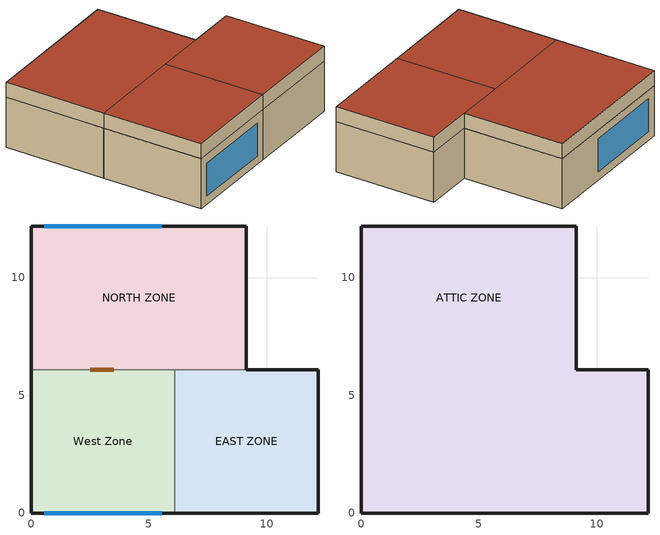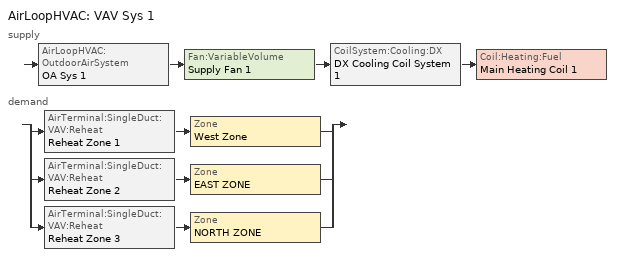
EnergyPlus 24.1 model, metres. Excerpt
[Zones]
West Zone
 floor adiabatic (FLOOR SLAB 8 IN): 0,0 0,6.1 6.1,6.1 6.1,0 z0
 wall outside (EXTWALL80): 0,6.1 0,0 6.1,0 z0:3.05
 wall to NORTH ZONE (PARTITION06): 6.1,6.1 0,6.1 z0:3.05
 wall to EAST ZONE (PARTITION06): 6.1,0 6.1,6.1 z0:3.05
 window (ELECTRO-CON-LIGHT): 0.55,0 5.55,0 z0.5:2.5
 door inside (DOOR-CON): 3.5,6.1 2.5,6.1 z0:2
EAST ZONE
 floor adiabatic (FLOOR SLAB 8 IN): 6.1,0 6.1,6.1 12.19,6.1 12.19,0 z0
 wall outside (EXTWALL80): 6.1,0 12.19,0 12.19,6.1 9.14,6.1 z0:3.05
 wall to NORTH ZONE (PARTITION06): 9.14,6.1 6.1,6.1 z0:3.05
NORTH ZONE
 floor adiabatic (FLOOR SLAB 8 IN): 0,6.1 0,12.19 9.14,12.19 9.14,6.1 z0
 wall outside (EXTWALL80): 9.14,6.1 9.14,12.19 0,12.19 0,6.1 z0:3.05
 window (ELECTRO-CON-LIGHT): 5.55,12.19 0.55,12.19 z0.5:2.5
ATTIC ZONE
 floor to West Zone (CEILING:ATTIC): 0,0 0,6.1 6.1,6.1 6.1,0 z3.05
 floor to EAST ZONE (CEILING:ATTIC): 6.1,0 6.1,6.1 12.19,6.1 12.19,0 z3.05
 floor to NORTH ZONE (CEILING:ATTIC): 0,6.1 0,12.19 9.14,12.19 9.14,6.1 z3.05
 wall outside (EXTWALL80): 0,0 6.1,0 12.19,0 12.19,6.1 9.14,6.1 9.14,12.19 0,12.19 0,6.1 0,0 z3.05:3.96
 roof outside (ROOF34): 0,6.1 0,0 6.1,0 6.1,6.1 z3.96; 6.1,6.1 6.1,0 12.19,0 12.19,6.1 z3.96; 0,12.19 0,6.1 9.14,6.1 9.14,12.19 z3.96
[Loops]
AirLoopHVAC 'VAV Sys 1'
 supply: AirLoopHVAC:OutdoorAirSystem 'OA Sys 1' > Fan:VariableVolume 'Supply Fan 1' > CoilSystem:Cooling:DX 'DX Cooling Coil System 1' > Coil:Heating:Fuel 'Main Heating Coil 1'
 demand: split
  | AirTerminal:SingleDuct:VAV:Reheat 'Reheat Zone 1' > Zone 'West Zone'
  | AirTerminal:SingleDuct:VAV:Reheat 'Reheat Zone 2' > Zone 'EAST ZONE'
  | AirTerminal:SingleDuct:VAV:Reheat 'Reheat Zone 3' > Zone 'NORTH ZONE'
[Building]
Small Office with AirflowNetwork model: Loads convergence tolerance value=0.001; Maximum number of warmup days=25; Minimum number of warmup days=6; North axis=0; Solar distribution=FullInteriorAndExterior; Temperature convergence tolerance value=0.005; Terrain=Suburbs
[Site:GroundTemperature:BuildingSurface]
20.03, 20.03, 20.13, 20.3, 20.43, 20.52, 20.62, 20.77, 20.78, 20.55, 20.44, 20.2
[Site:Location]
CHICAGO_IL_USA TMY2-94846: Elevation=190; Latitude=41.78; Longitude=-87.75; Time zone=-6
[SizingPeriod:DesignDay] Barometric pressure=99063; Day of month=21; Daylight saving time indicator=No; Humidity condition type=WetBulb; Rain indicator=No; Snow indicator=No; Solar model indicator=ASHRAEClearSky
Name | Daily dry bulb temperature range | Day type | Maximum dry bulb temperature | Month | Sky clearness | Wetbulb or dewpoint at maximum dry bulb | Wind direction | Wind speed
CHICAGO_IL_USA Annual Cooling 1% Design Conditions DB/MCWB | 10.7 | SummerDesignDay | 31.5 | 7 | 1 | 23 | 230 | 5.3
CHICAGO_IL_USA Annual Heating 99% Design Conditions DB | 0 | WinterDesignDay | -17.3 | 1 | 0 | -17.3 | 270 | 4.9
[Construction]
CEILING:ATTIC: E1 - 3 / 4 IN PLASTER OR GYP BOARD, B5 - 1 IN DENSE INSULATION
DOOR-CON: 1.375in-Solid-Core
ELECTRO-CON-DARK: ELECTRO GLASS DARK STATE, WinAirGap, SPECTRAL GLASS INNER PANE
ELECTRO-CON-LIGHT: ELECTRO GLASS LIGHT STATE, WinAirGap, SPECTRAL GLASS INNER PANE
EXTWALL80: A1 - 1 IN STUCCO, C4 - 4 IN COMMON BRICK, E1 - 3 / 4 IN PLASTER OR GYP BOARD
FLOOR SLAB 8 IN: C10 - 8 IN HW CONCRETE
PARTITION06: E1 - 3 / 4 IN PLASTER OR GYP BOARD, C6 - 8 IN CLAY TILE, E1 - 3 / 4 IN PLASTER OR GYP BOARD
ROOF34: E2 - 1 / 2 IN SLAG OR STONE, E3 - 3 / 8 IN FELT AND MEMBRANE, C12 - 2 IN HW CONCRETE
[Material] Thermal absorptance=0.9
Name | Conductivity | Density | Roughness | Solar absorptance | Specific heat | Thickness | Visible absorptance
1.375in-Solid-Core | 0.1525 | 614.5 | Smooth | 0.92 | 1630 | 0.034925 | 0.92
A1 - 1 IN STUCCO | 0.691831 | 1858.142 | Smooth | 0.92 | 836.8 | 0.0253898 | 0.92
B5 - 1 IN DENSE INSULATION | 0.0432394 | 91.30524 | VeryRough | 0.5 | 836.8 | 0.0253898 | 0.5
C4 - 4 IN COMMON BRICK | 0.726422 | 1922.216 | Rough | 0.76 | 836.8 | 0.101498 | 0.76
C6 - 8 IN CLAY TILE | 0.570761 | 1121.292 | Smooth | 0.82 | 836.8 | 0.203302 | 0.82
C10 - 8 IN HW CONCRETE | 1.729577 | 2242.585 | MediumRough | 0.65 | 836.8 | 0.203302 | 0.65
C12 - 2 IN HW CONCRETE | 1.729577 | 2242.585 | MediumRough | 0.65 | 836.8 | 0.0509016 | 0.65
E1 - 3 / 4 IN PLASTER OR GYP BOARD | 0.726422 | 1601.846 | Smooth | 0.92 | 836.8 | 0.01905 | 0.92
E2 - 1 / 2 IN SLAG OR STONE | 1.435549 | 881.0155 | Rough | 0.55 | 1673.6 | 0.0127102 | 0.55
E3 - 3 / 8 IN FELT AND MEMBRANE | 0.190253 | 1121.292 | Rough | 0.75 | 1673.6 | 0.00954024 | 0.75
[MaterialProperty:GlazingSpectralData]
TestSpectralDataSet: 0.045, 0.044, 0.044, 0.042, 0.041, 0.041, 0, 0.34, 0.04, 0.04, 0, 0.35, 0.04, 0.04, 0.009, 0.36, 0.04, 0.04, 0.12, 0.37, 0.051, 0.051, 0.492, 0.38, 0.07, 0.07, 0.782, 0.39, 0.075, 0.075, 0.856, 0.4, 0.075, 0.075, 0.858, 0.41, 0.075, 0.075, 0.858, 0.42, 0.075, 0.075, 0.86, 0.43, 0.075, 0.075, 0.861, 0.44, 0.075, 0.075, 0.871, 0.45, 0.076, 0.076, 0.88, 0.46, 0.075, 0.075, 0.883, 0.47, 0.076, 0.076, 0.887, 0.48, 0.075, 0.075, 0.89, 0.49, 0.075, 0.075, 0.89, 0.5, 0.075, 0.075, 0.891, 0.51, 0.075, 0.075, 0.887, 0.52, 0.075, 0.075, 0.89, 0.53, 0.074, 0.074, 0.883, 0.54, 0.074, 0.074, 0.888, 0.55, 0.074, 0.074, 0.882, 0.56, 0.074, 0.074, 0.881, 0.57, 0.071, 0.071, 0.865, 0.58, 0.07, 0.07, 0.858, 0.59, 0.07, 0.07, 0.865, 0.6, 0.07, 0.07, 0.856, 0.61, 0.07, 0.07, 0.845, 0.62, 0.07, 0.07, 0.837, 0.63, 0.069, 0.069, 0.827, 0.64, 0.067, 0.067, 0.82, 0.65, 0.067, 0.067, 0.807, 0.66, 0.065, 0.065, 0.798, 0.67, 0.065, 0.065, 0.791, 0.68, 0.065, 0.065, 0.781, 0.69, 0.064, 0.064, 0.768, 0.7, 0.064, 0.064, 0.761, 0.71, 0.062, 0.062, 0.744, 0.72, 0.064, 0.064, 0.713, 0.73, 0.062, 0.062, 0.703, 0.74, 0.061, 0.061, 0.694, 0.75, 0.061, 0.061, 0.685, 0.76, 0.06, 0.06, 0.675, 0.77, 0.06, 0.06, 0.667, 0.78, 0.06, 0.06, 0.655, 0.79, 0.059, 0.059, 0.646, 0.8, 0.059, 0.059, 0.638, 0.81, 0.057, 0.057, 0.629, 0.82, 0.057, 0.057, 0.623, 0.83, 0.056, 0.056, 0.614, 0.84, 0.056, 0.056, 0.608, 0.85, 0.055, 0.055, 0.601, 0.86, 0.054, 0.054, 0.597, 0.87, 0.054, 0.054, 0.592, 0.88, 0.054, 0.054, 0.587, 0.89, 0.055, 0.055, 0.582, 0.9, 0.051, 0.051, 0.568, 0.95, 0.051, 0.051, 0.562, 1, 0.05, 0.05, 0.556, 1.05, 0.051, 0.051, 0.563, 1.1, 0.05, 0.05, 0.556, 1.15, 0.05, 0.05, 0.547, 1.2, 0.051, 0.051, 0.577, 1.25, 0.054, 0.054, 0.598, 1.3, 0.055, 0.055, 0.608, 1.35, 0.052, 0.052, 0.603, 1.4, 0.055, 0.055, 0.614, 1.45, 0.057, 0.057, 0.648, 1.5, 0.059, 0.059, 0.68, 1.55, 0.06, 0.06, 0.699, 1.6, 0.06, 0.06, 0.706, 1.65, 0.051, 0.051, 0.57, 1.7, 0.051, 0.051, 0.585, 1.75, 0.055, 0.055, 0.637, 1.8, 0.057, 0.057, 0.655, 1.85, 0.057, 0.057, 0.637, 1.9, 0.057, 0.057, 0.634, 1.95, 0.057, 0.057, 0.634, 2, 0.052, 0.052, 0.586, 2.05, 0.054, 0.054, 0.588, 2.1, 0.054, 0.054, 0.597, 2.15, 0.051, 0.051, 0.576, 2.2, 0.045, 0.045, 0.404, 2.25, 0.037, 0.037, 0.179, 2.3, 0.037, 0.037, 0.219, 2.35, 0.039, 0.039, 0.24, 2.4, 0.04, 0.04, 0.2, 2.45, 0.039, 0.039, 0.214, 2.5, 0.045, 0.044, 0.044, 0.042, 0, 0, 0, 0, 0.3, 0.31, 0.32, 0.33
[WindowMaterial:Gas]
WinAirGap: Gas type=Air; Thickness=0.013
[WindowMaterial:Glazing] Back side infrared hemispherical emissivity=0.84; Front side infrared hemispherical emissivity=0.84; Infrared transmittance at normal incidence=0
Name | Back side solar reflectance at normal incidence | Back side visible reflectance at normal incidence | Conductivity | Front side solar reflectance at normal incidence | Front side visible reflectance at normal incidence | Optical data type | Solar transmittance at normal incidence | Thickness | Visible transmittance at normal incidence | Window glass spectral data set
ELECTRO GLASS DARK STATE | 0.179 | 0.081 | 0.9 | 0.179 | 0.081 | SpectralAverage | 0.111 | 0.006 | 0.128
ELECTRO GLASS LIGHT STATE | 0.086 | 0.099 | 0.9 | 0.086 | 0.099 | SpectralAverage | 0.814 | 0.006 | 0.847
SPECTRAL GLASS INNER PANE | 0 | 0 | 0.798 | 0 | 0 | Spectral | 0 | 0.0099 | 0 | TestSpectralDataSet
[AirLoopHVAC]
VAV Sys 1: Design supply air flow rate=1.9
[AirTerminal:SingleDuct:VAV:Reheat] Availability schedule=FanAndCoilAvailSched; Constant minimum air flow fraction=0.1; Convergence tolerance=0.001; Damper heating action=ReverseWithLimits; Maximum flow fraction during reheat=Autosize; Maximum flow per zone floor area during reheat=0.002032; Maximum hot water or steam flow rate=0; Minimum air flow fraction schedule=Minimum OA Sch; Minimum hot water or steam flow rate=0; Zone minimum air flow input method=Scheduled
Name | Maximum air flow rate | Reheat coil
Reheat Zone 1 | 0.29 | Reheat Coil Zone 1
Reheat Zone 2 | 0.32 | Reheat Coil Zone 2
Reheat Zone 3 | 0.45 | Reheat Coil Zone 3
[AvailabilityManager:HybridVentilation]
Hybrid ventilation controller 1: Control zone=NORTH ZONE; Hvac air loop=VAV Sys 1; Maximum outdoor dewpoint=30; Maximum outdoor enthalpy=30000; Maximum outdoor temperature=30; Maximum wind speed=40; Minimum outdoor dewpoint=15; Minimum outdoor enthalpy=20000; Minimum outdoor temperature=20; Minimum outdoor ventilation air schedule=Outdoor air Schedule; Use weather file rain indicators=Yes; Ventilation control mode schedule=Hybrid Control Mode Schedule
[AvailabilityManager:Scheduled]
VAV Sys 1 Avail: Schedule=FanAndCoilAvailSched
[Coil:Cooling:DX:TwoSpeed]
ACDXCoil 1: Availability schedule=CoolingCoilAvailSched; Energy input ratio function of flow fraction curve=PackagedRatedCoolEIRFFlow; Energy input ratio function of temperature curve=VarSpeedCoolEIRFT; High speed gross rated cooling cop=3; High speed gross rated total cooling capacity=Autosize; High speed rated air flow rate=Autosize; High speed rated sensible heat ratio=0.8; Low speed energy input ratio function of temperature curve=VarSpeedCoolEIRLSFT; Low speed gross rated cooling cop=4.2; Low speed gross rated sensible heat ratio=0.8; Low speed gross rated total cooling capacity=Autosize; Low speed rated air flow rate=Autosize; Low speed total cooling capacity function of temperature curve=VarSpeedCoolCapLSFT; Part load fraction correlation curve=VarSpeedCyclingPLFFPLR; Total cooling capacity function of flow fraction curve=PackagedRatedCoolCapFFlow; Total cooling capacity function of temperature curve=VarSpeedCoolCapFT
[Coil:Heating:Fuel] Availability schedule=FanAndCoilAvailSched; Fuel type=NaturalGas; Nominal capacity=Autosize
Name | Burner efficiency
Main Heating Coil 1; Reheat Coil Zone 1 | 0.8
Reheat Coil Zone 2; Reheat Coil Zone 3 | 1
[CoilSystem:Cooling:DX]
DX Cooling Coil System 1: Availability schedule=CoolingCoilAvailSched; Cooling coil=ACDXCoil 1
[Controller:OutdoorAir]
OA Controller 1: Economizer control action type=ModulateFlow; Economizer control type=NoEconomizer; Economizer maximum limit dry bulb temperature=19; Economizer minimum limit dry bulb temperature=4; Lockout type=NoLockout; Maximum outdoor air flow rate=1.9; Minimum limit type=FixedMinimum; Minimum outdoor air flow rate=0.4333
[Daylighting:Controls]
West Zone_DaylCtrl: Daylighting reference point name 1=West Zone_DaylRefPt1; Fraction of lights controlled by reference point 1=1; Illuminance setpoint at reference point 1=500; Daylighting method=SplitFlux; Glare calculation azimuth angle of view direction clockwise from zone y axis=180; Glare calculation daylighting reference point=West Zone_DaylRefPt1; Lighting control type=Continuous; Maximum allowable discomfort glare index=20; Minimum input power fraction for continuous or continuousoff dimming control=0.3; Minimum light output fraction for continuous or continuousoff dimming control=0.2; Probability lighting will be reset when needed in manual stepped control=1; Zone or space=West Zone
[DesignSpecification:OutdoorAir]
ZoneMinOARequirements: Outdoor air flow per person=0.00472; Outdoor air flow per zone floor area=0.000508; Outdoor air method=Sum; Outdoor air schedule=Min OARequirements Sched
[ElectricEquipment] Design level calculation method=EquipmentLevel; Fraction latent=0; Fraction lost=0; Fraction radiant=0.3; Schedule=INTERMITTENT
Name | Design level | Zone or zonelist or space or spacelist
EAST ZONE ElecEq 1 | 1464.375 | EAST ZONE
NORTH ZONE ElecEq 1 | 2928.751 | NORTH ZONE
West Zone ElecEq 1 | 2928.751 | West Zone
[Fan:VariableVolume]
Supply Fan 1: Availability schedule=FanAndCoilAvailSched; Fan power coefficient 1=0.00153024; Fan power coefficient 2=0.00520806; Fan power coefficient 3=1.10862; Fan power coefficient 4=-0.116356; Fan power coefficient 5=0; Fan power minimum flow fraction=0.25; Fan power minimum flow rate input method=Fraction; Fan total efficiency=0.7; Maximum flow rate=Autosize; Motor efficiency=0.9; Motor in airstream fraction=1; Pressure rise=600
[Fan:ZoneExhaust]
Zone3 Exhaust Fan: Availability schedule=FanAndCoilAvailSched; End use subcategory=Zone Exhaust; Fan total efficiency=0.7; Maximum flow rate=0.001; Pressure rise=500
[Lights] Design level calculation method=LightingLevel; End use subcategory=GeneralLights; Fraction radiant=0.2; Fraction replaceable=1; Fraction visible=0.2; Lighting level=1464.375; Return air fraction=0; Schedule=OFFICE LIGHTING
Name | Zone or zonelist or space or spacelist
EAST ZONE Lights 1 | EAST ZONE
NORTH ZONE Lights 1 | NORTH ZONE
West Zone Lights 1 | West Zone
[People] Activity level schedule=Activity Sch; Air velocity schedule=Air Velo Sch; Carbon dioxide generation rate=3.82e-08; Clothing insulation calculation method=ClothingInsulationSchedule; Clothing insulation schedule=Clothing Sch; Fraction radiant=0.3; Mean radiant temperature calculation type=EnclosureAveraged; Number of people calculation method=People; Number of people schedule=OFFICE OCCUPANCY; Thermal comfort model 1 type=Fanger; Work efficiency schedule=Work Eff Sch
Name | Number of people | Zone or zonelist or space or spacelist
EAST ZONE People | 3 | EAST ZONE
NORTH ZONE People | 4 | NORTH ZONE
West Zone People | 3 | West Zone
[SetpointManager:Scheduled] Control variable=Temperature
Name | Schedule | Setpoint node or nodelist
Supply Air Temp Manager 1 | Seasonal Cooling Supply Air Temp Sch | Supply Air Temp Cooling Nodes 1
Supply Air Temp Manager 2 | Seasonal Heating Supply Air Temp Sch | Supply Air Temp Heating Nodes 1
[Sizing:System]
VAV Sys 1: 100 outdoor air in cooling=No; 100 outdoor air in heating=No; Central cooling capacity control method=VAV; Central cooling design supply air humidity ratio=0.0085; Central cooling design supply air temperature=15; Central heating design supply air humidity ratio=0.008; Central heating design supply air temperature=16.7; Central heating maximum system air flow ratio=0.2; Cooling design capacity=Autosize; Cooling design capacity method=CoolingDesignCapacity; Cooling supply air flow rate method=DesignDay; Design outdoor air flow rate=Autosize; Heating design capacity=Autosize; Heating design capacity method=HeatingDesignCapacity; Heating supply air flow rate method=DesignDay; Precool design humidity ratio=0.008; Precool design temperature=15; Preheat design humidity ratio=0.008; Preheat design temperature=7; Type of load to size on=Sensible; Type of zone sum to use=NonCoincident; Zone maximum outdoor air fraction=1
[Sizing:Zone] Account for dedicated outdoor air system=No; Cooling design air flow method=DesignDay; Dedicated outdoor air high setpoint temperature for design=Autosize; Dedicated outdoor air low setpoint temperature for design=Autosize; Dedicated outdoor air system control strategy=NeutralSupplyAir; Design specification outdoor air object=ZoneMinOARequirements; Heating design air flow method=DesignDay; Zone cooling design supply air humidity ratio=0.0085; Zone cooling design supply air temperature=15; Zone cooling design supply air temperature input method=SupplyAirTemperature; Zone heating design supply air humidity ratio=0.008; Zone heating design supply air temperature=50; Zone heating design supply air temperature input method=SupplyAirTemperature
West Zone; EAST Zone; NORTH Zone
[ThermostatSetpoint:DualSetpoint]
Setpoints: Cooling setpoint temperature schedule=Dual Cooling Setpoints; Heating setpoint temperature schedule=Dual Heating Setpoints
[WindowShadingControl]
WIN-CONTROL-GLARE-West Zone: Zone=West Zone; Construction with shading=ELECTRO-CON-DARK; Daylighting control object=West Zone_DaylCtrl; Fenestration surface name 1=Zn001:Wall001:Win001; Glare control is active=Yes; Multiple surface control type=Sequential; Setpoint=0; Shading control is scheduled=No; Shading control type=OnIfHighGlare; Shading type=SwitchableGlazing; Type of slat angle control for blinds=FixedSlatAngle
[Zone] Ceiling height=Autocalculate; Multiplier=1; Type=1; Volume=Autocalculate
ATTIC ZONE; EAST ZONE; NORTH ZONE; West Zone
[ZoneControl:Thermostat] Control 1=Setpoints; Control type schedule=Dual Zone Control Type Sched
Name | Zone or zonelist
Zone 1 Thermostat | West Zone
Zone 2 Thermostat | EAST ZONE
Zone 3 Thermostat | NORTH ZONE
[Zone equipment]
West Zone: Reheat Zone 1
EAST ZONE: Reheat Zone 2
NORTH ZONE: Reheat Zone 3, Zone3 Exhaust Fan
[Curve:Biquadratic] Input unit type for x=Temperature; Input unit type for y=Temperature; Maximum value of x=23.88889; Maximum value of y=46.11111; Minimum value of x=12.77778; Minimum value of y=23.88889; Output unit type=Dimensionless
Name | Coefficient1 constant | Coefficient2 x | Coefficient3 x 2 | Coefficient4 y | Coefficient5 y 2 | Coefficient6 x y
VarSpeedCoolCapFT; VarSpeedCoolCapLSFT | 0.476428 | 0.0401147 | 0.000226411 | -0.000827136 | -7.3224e-06 | -0.000446278
VarSpeedCoolEIRFT | 0.632475 | -0.0121321 | 0.000507773 | 0.0155377 | 0.00027284 | -0.000679201
VarSpeedCoolEIRLSFT | 0.774645 | -0.0343731 | 0.000783173 | 0.0146596 | 0.000488851 | -0.000752036
[Curve:Cubic] Input unit type for x=Dimensionless; Maximum value of x=1.5; Minimum value of x=0.5; Output unit type=Dimensionless
Name | Coefficient1 constant | Coefficient2 x | Coefficient3 x 2 | Coefficient4 x 3
PackagedRatedCoolCapFFlow | 0.472786 | 1.24334 | -1.03871 | 0.322578
PackagedRatedCoolEIRFFlow | 1.00795 | 0.345441 | -0.692289 | 0.338899
[Curve:Quadratic]
VarSpeedCyclingPLFFPLR: Maximum value of x=1; Minimum value of x=0; Coefficient1 constant=0.85; Coefficient2 x=0.15; Coefficient3 x 2=0
[Schedule:Compact]
Activity Sch: Through: 12/31, For: AllDays, Until: 24:00, 131.8
Air Velo Sch: Through: 12/31, For: AllDays, Until: 24:00, 0.137
Clothing Sch; Hybrid Control Mode Schedule: Through: 12/31, For: AllDays, Until: 24:00, 1
CoolingCoilAvailSched: Through: 3/31, For: AllDays, Until: 24:00, 0, Through: 9/30, For: WeekDays SummerDesignDay, Until: 7:00, 0, Until: 17:00, 1, Until: 24:00, 0, For: WinterDesignDay, Until: 24:00, 0, For: AllOtherDays, Until: 24:00, 0, Through: 12/31, For: AllDays, Until: 24:00, 0
Dual Cooling Setpoints: Through: 12/31, For: AllDays, Until:  7:00, 30, Until: 17:00, 24, Until: 24:00, 30
Dual Heating Setpoints: Through: 12/31, For: AllDays, Until:  7:00, 15, Until: 17:00, 22, Until: 24:00, 15
Dual Zone Control Type Sched: Through: 12/31, For: AllDays, Until: 24:00, 4
FanAndCoilAvailSched: Through: 3/31, For: AllDays, Until: 24:00, 1, Through: 9/30, For: WeekDays SummerDesignDay, Until: 7:00, 0, Until: 17:00, 1, Until: 24:00, 0, For: WinterDesignDay, Until: 24:00, 0, For: AllOtherDays, Until: 24:00, 0, Through: 12/31, For: AllDays, Until: 24:00, 1
INTERMITTENT: Through: 12/31, For: WeekDays, Until: 8:00, 0, Until: 18:00, 1, Until: 24:00, 0, For: AllOtherDays, Until: 24:00, 0
Min OARequirements Sched: Through: 12/31, For: Weekdays SummerDesignDay WinterDesignDay, Until: 24:00, 1, For: AllOtherDays, Until: 24:00, 0.25
Minimum OA Sch: Through: 3/31, For: AllDays, Until:  7:00, 0.1, Until: 17:00, 0.25, Until: 24:00, 0.1, Through: 9/30, For: AllDays, Until: 24:00, 0.25, Through: 12/31, For: AllDays, Until:  7:00, 0.1, Until: 17:00, 0.25, Until: 24:00, 0.1
OFFICE LIGHTING: Through: 12/31, For: WeekDays, Until: 6:00, 0.05, Until: 7:00, 0.2, Until: 17:00, 1, Until: 18:00, 0.5, Until: 24:00, 0.05, For: AllOtherDays, Until: 24:00, 0.05
OFFICE OCCUPANCY: Through: 12/31, For: WeekDays, Until: 6:00, 0, Until: 7:00, 0.1, Until: 8:00, 0.5, Until: 12:00, 1, Until: 13:00, 0.5, Until: 16:00, 1, Until: 17:00, 0.5, Until: 18:00, 0.1, Until: 24:00, 0, For: AllOtherDays, Until: 24:00, 0
Outdoor air Schedule: Through: 12/31, For: AllDays, Until:  7:00, 2, Until: 17:00, 2, Until: 24:00, 2
Seasonal Cooling Supply Air Temp Sch: Through: 3/31, For: AllDays, Until: 24:00, 17, Through: 9/30, For: AllDays, Until: 24:00, 15, Through: 12/31, For: AllDays, Until: 24:00, 17
Seasonal Heating Supply Air Temp Sch: Through: 3/31, For: AllDays, Until: 24:00, 60, Through: 9/30, For: AllDays, Until: 24:00, 10, Through: 12/31, For: AllDays, Until: 24:00, 60
Work Eff Sch: Through: 12/31, For: AllDays, Until: 24:00, 0
[AirflowNetwork:Distribution:Component:Coil] Air path hydraulic diameter=1; Air path length=0.1
Name | Coil
AirflowNetwork:Distribution:Component:Coil 1 | ACDXCoil 1
AirflowNetwork:Distribution:Component:Coil 2 | Main Heating Coil 1
[AirflowNetwork:Distribution:Component:ConstantPressureDrop]
SupplyCPDComp: Pressure difference across the component=1
[AirflowNetwork:Distribution:Component:Duct] Overall moisture transmittance coefficient from air to air=0.0001
Name | Coefficient for local dynamic loss due to fitting | Cross section area | Duct length | Heat transmittance coefficient u factor for duct wall construction | Hydraulic diameter | Inside convection coefficient | Outside convection coefficient | Surface roughness
AirLoopReturn; AirLoopSupply; MixerConnectionDuct; OAConnectionDuct; ZoneConnectionDuct | 1 | 0.7854 | 0.1 | 0.001226 | 1 | 0.0325 | 0.0065 | 0.0001
MainTruck1 | 10.01 | 0.2827 | 3 | 0.946792 | 0.6 | 25.09 | 5.018 | 0.0009
MainTruck2 | 20.01 | 0.2827 | 4 | 0.946792 | 0.6 | 25.09 | 5.018 | 0.0009
Zone1Return | 1 | 0.1963 | 4 | 0.946792 | 0.5 | 25.09 | 5.018 | 0.0009
Zone1Supply | 2 | 0.1256 | 5 | 0.946792 | 0.4 | 25.09 | 5.018 | 0.0009
Zone2Return | 1 | 0.1809 | 4 | 0.946792 | 0.48 | 25.09 | 5.018 | 0.0009
Zone2Supply | 1.5 | 0.1195 | 4 | 0.946792 | 0.39 | 25.09 | 5.018 | 0.0009
Zone3Return | 1 | 0.2376 | 4 | 0.946792 | 0.55 | 25.09 | 5.018 | 0.0009
Zone3Supply | 1 | 0.1521 | 4 | 0.946792 | 0.44 | 25.09 | 5.018 | 0.0009
[AirflowNetwork:Distribution:Component:Fan]
AirflowNetwork:Distribution:Component:Fan 1: Fan=Supply Fan 1
[AirflowNetwork:Distribution:Component:LeakageRatio] Air mass flow exponent=0.65; Maximum flow rate=1.1
Name | Effective leakage ratio | Reference pressure difference
MainSupplyLeak | 0.02 | 59
ReturnLeakELR1 | 0.03 | 41
ReturnLeakELR2 | 0.03 | 40
ReturnLeakELR3 | 0.04 | 43
ZoneSupplyELR1; ZoneSupplyELR2; ZoneSupplyELR3 | 0.01 | 59
[AirflowNetwork:Distribution:Component:TerminalUnit] Air path hydraulic diameter=0.44; Air path length=0.1
Name | Terminal unit
AirflowNetwork:Distribution:Component:TerminalUnit 1 | Reheat Zone 1
AirflowNetwork:Distribution:Component:TerminalUnit 2 | Reheat Zone 2
AirflowNetwork:Distribution:Component:TerminalUnit 3 | Reheat Zone 3
[AirflowNetwork:Distribution:Linkage]
Name | Component | Node 1 | Node 2 | Thermal zone
AirLoopReturnLink | AirLoopReturn | MainReturnNode | MainInletNode
CoolingCoilLink | ACDXCoil 1 | FanOutletNode | HeatingInletNode
EquipmentAirLoopLink | AirLoopSupply | HeatingOutletNode | EquipmentInletNode
HeatingCoilLink | Main Heating Coil 1 | HeatingInletNode | HeatingOutletNode
Main CDP Link | SupplyCPDComp | EquipmentOutletNode | SupplyMainNode
Main Link 1 | MainTruck1 | EquipmentInletNode | EquipmentOutletNode | Attic Zone
Main Link 2 | MainTruck2 | SupplyMainNode | MainSplitterNode | Attic Zone
MainSupplyLeakLink | MainSupplyLeak | SupplyMainNode | ATTIC ZONE
OAMixerOutletLink | ZoneConnectionDuct | OA System Node | FanInletNode
OASystemInletLink | OAConnectionDuct | MainInletNode | OA System Node
ReturnMixerLink | MixerConnectionDuct | MainMixerNode | MainReturnNode | Attic Zone
SupplyFanLink | Supply Fan 1 | FanInletNode | FanOutletNode
Zone1ReheatCoilDamperLink | Reheat Zone 1 | ReheatInlet1Node | ReheatCoilInlet1Node
Zone1ReheatCoilLink | Reheat Zone 1 | ReheatCoilInlet1Node | Zone1SupplyRegisterNode
Zone1Return1Link | Zone1Return | Zone1OutletNode | Zone1ReturnNode | Attic Zone
Zone1Return2Link | Zone1Return | Zone1ReturnNode | MainMixerNode | Attic Zone
Zone1ReturnConnectionLink | ZoneConnectionDuct | West Zone | Zone1OutletNode
Zone1ReturnLeakLink | ReturnLeakELR1 | OA Inlet Node | Zone1ReturnNode
Zone1Supply1Link | Zone1Supply | MainSplitterNode | Zone1SupplyNode | Attic Zone
Zone1Supply2Link | Zone1Supply | Zone1SupplyNode | ReheatInlet1Node | Attic Zone
Zone1SupplyConnectionLink | ZoneConnectionDuct | Zone1SupplyRegisterNode | West Zone
Zone1SupplyLeakLink | ZoneSupplyELR1 | Zone1SupplyNode | ATTIC ZONE
Zone2ReheatCoilDamperLink | Reheat Zone 2 | ReheatInlet2Node | ReheatCoilInlet2Node
Zone2ReheatCoilLink | Reheat Zone 2 | ReheatCoilInlet2Node | Zone2SupplyRegisterNode
Zone2Return1Link | Zone2Return | Zone2OutletNode | Zone2ReturnNode | Attic Zone
Zone2Return2Link | Zone2Return | Zone2ReturnNode | MainMixerNode | Attic Zone
Zone2ReturnLeakLink | ReturnLeakELR2 | OA Inlet Node | Zone2ReturnNode
Zone2Supply1Link | Zone2Supply | MainSplitterNode | Zone2SupplyNode | Attic Zone
Zone2Supply2Link | Zone2Supply | Zone2SupplyNode | ReheatInlet2Node | Attic Zone
Zone2SupplyConnectionLink | ZoneConnectionDuct | Zone2SupplyRegisterNode | EAST ZONE
Zone2SupplyLeakLink | ZoneSupplyELR2 | Zone2SupplyNode | ATTIC ZONE
Zone2returnConnectionLink | ZoneConnectionDuct | EAST ZONE | Zone2OutletNode
Zone3ReheatCoilDamperLink | Reheat Zone 3 | ReheatInlet3Node | ReheatCoilInlet3Node
Zone3ReheatCoilLink | Reheat Zone 3 | ReheatCoilInlet3Node | Zone3SupplyRegisterNode
Zone3Return1Link | Zone3Return | Zone3OutletNode | Zone3ReturnNode | Attic Zone
Zone3Return2Link | Zone3Return | Zone3ReturnNode | MainMixerNode | Attic Zone
Zone3ReturnConnectionLink | ZoneConnectionDuct | NORTH ZONE | Zone3OutletNode
Zone3ReturnLeakLink | ReturnLeakELR3 | OA Inlet Node | Zone3ReturnNode
Zone3Supply1Link | Zone3Supply | MainSplitterNode | Zone3SupplyNode | Attic Zone
Zone3Supply3Link | Zone3Supply | Zone3SupplyNode | ReheatInlet3Node | Attic Zone
Zone3SupplyConnectionLink | ZoneConnectionDuct | Zone3SupplyRegisterNode | NORTH ZONE
Zone3SupplyLeakLink | ZoneSupplyELR3 | Zone3SupplyNode | ATTIC ZONE
[AirflowNetwork:Distribution:Node]
Name | Component object type or node type | Node height
EquipmentInletNode; EquipmentOutletNode; FanInletNode; FanOutletNode; HeatingInletNode; HeatingOutletNode; MainInletNode; MainReturnNode; ReheatCoilInlet1Node; ReheatCoilInlet2Node; ReheatCoilInlet3Node; ReheatInlet1Node; ReheatInlet2Node; ReheatInlet3Node; SupplyMainNode; Zone1OutletNode; Zone1ReturnNode; Zone1SupplyNode; Zone1SupplyRegisterNode; Zone2OutletNode; Zone2ReturnNode; Zone2SupplyNode; Zone2SupplyRegisterNode; Zone3OutletNode; Zone3ReturnNode; Zone3SupplyNode; Zone3SupplyRegisterNode | Other | 3
MainMixerNode | AirLoopHVAC:ZoneMixer | 3
MainSplitterNode | AirLoopHVAC:ZoneSplitter | 3
OA Inlet Node | OAMixerOutdoorAirStreamNode | 1.5
OA System Node | AirLoopHVAC:OutdoorAirSystem | 3
[AirflowNetwork:MultiZone:Component:DetailedOpening]
WiOpen1: Air mass flow coefficient when opening is closed=0.0001; Air mass flow exponent when opening is closed=0.667; Discharge coefficient for opening factor 1=0.5; Discharge coefficient for opening factor 2=0.6; Discharge coefficient for opening factor 3=0; Discharge coefficient for opening factor 4=0; Extra crack length or height of pivoting axis=0; Height factor for opening factor 1=1; Height factor for opening factor 2=1; Height factor for opening factor 3=0; Height factor for opening factor 4=0; Number of sets of opening factor data=2; Opening factor 1=0; Opening factor 2=1; Opening factor 3=0; Opening factor 4=0; Start height factor for opening factor 1=0; Start height factor for opening factor 2=0; Start height factor for opening factor 3=0; Start height factor for opening factor 4=0; Type of rectangular large vertical opening lvo=NonPivoted; Width factor for opening factor 1=0; Width factor for opening factor 2=1; Width factor for opening factor 3=0; Width factor for opening factor 4=0
[AirflowNetwork:MultiZone:Component:SimpleOpening]
DrOpen: Air mass flow coefficient when opening is closed=0.0001; Air mass flow exponent when opening is closed=0.667; Discharge coefficient=0.55; Minimum density difference for two way flow=0.0001
[AirflowNetwork:MultiZone:Component:ZoneExhaustFan]
Zone3 Exhaust Fan: Air mass flow coefficient when the zone exhaust fan is off at reference conditions=0.01; Air mass flow exponent when the zone exhaust fan is off=0.667
[AirflowNetwork:MultiZone:ExternalNode]
Name | External node height | Wind pressure coefficient curve
EFacade | 1.524 | EFacade_WPCValue
Horizontal | 3.028 | Horizontal_WPCValue
NFacade | 1.524 | NFacade_WPCValue
SFacade | 1.524 | SFacade_WPCValue
WFacade | 1.524 | WFacade_WPCValue
[AirflowNetwork:MultiZone:ReferenceCrackConditions]
ReferenceCrackConditions: Reference barometric pressure=101325; Reference humidity ratio=0; Reference temperature=20
[AirflowNetwork:MultiZone:Surface]
Name | Leakage component | Surface | Window door opening factor or crack factor
AirflowNetwork:MultiZone:Surface 1 | ELA-1 | Zn001:Wall001 | 1
AirflowNetwork:MultiZone:Surface 2 | WiOpen1 | Zn001:Wall001:Win001 | 0.5
AirflowNetwork:MultiZone:Surface 3 | CR-1 | Zn001:Wall002 | 1
AirflowNetwork:MultiZone:Surface 4 | CRcri | Zn001:Wall003 | 1
AirflowNetwork:MultiZone:Surface 5 | DrOpen | Zn001:Wall003:Door001 | 0.5
AirflowNetwork:MultiZone:Surface 6 | CRcri | Zn001:Wall004 | 1
AirflowNetwork:MultiZone:Surface 7 | CRcri | Zn001:Ceil001 | 1
AirflowNetwork:MultiZone:Surface 8 | CR-1 | Zn002:Wall002 | 1
AirflowNetwork:MultiZone:Surface 9 | CR-1 | Zn002:Wall003 | 1
AirflowNetwork:MultiZone:Surface 10 | CRcri | Zn002:Wall005 | 1
AirflowNetwork:MultiZone:Surface 11 | CRcri | Zn002:Ceil001 | 1
AirflowNetwork:MultiZone:Surface 12 | CR-1 | Zn003:Wall001 | 1
AirflowNetwork:MultiZone:Surface 13 | CR-1 | Zn003:Wall002 | 1
AirflowNetwork:MultiZone:Surface 14 | WiOpen1 | Zn003:Wall002:Win001 | 0.5
AirflowNetwork:MultiZone:Surface 15 | Zone3 Exhaust Fan | Zn003:Wall003 | 1
AirflowNetwork:MultiZone:Surface 16 | CRcri | Zn003:Ceil001 | 1
AirflowNetwork:MultiZone:Surface 17 | CR-1 | Zn004:Roof001 | 1
AirflowNetwork:MultiZone:Surface 18 | CR-1 | Zn004:Roof002 | 1
AirflowNetwork:MultiZone:Surface 19 | CR-1 | Zn004:Roof003 | 1
[AirflowNetwork:MultiZone:Surface:Crack] Air mass flow exponent=0.667
Name | Air mass flow coefficient at reference conditions
CR-1 | 0.001
CRcri | 0.05
[AirflowNetwork:MultiZone:Surface:EffectiveLeakageArea]
ELA-1: Air mass flow exponent=0.667; Discharge coefficient=1; Effective leakage area=0.007; Reference pressure difference=4
[AirflowNetwork:MultiZone:WindPressureCoefficientArray]
Every 30 Degrees: Wind direction 1=0; Wind direction 2=30; Wind direction 3=60; Wind direction 4=90; Wind direction 5=120; Wind direction 6=150; Wind direction 7=180; Wind direction 8=210; Wind direction 9=240; Wind direction 10=270; Wind direction 11=300; Wind direction 12=330
[AirflowNetwork:MultiZone:WindPressureCoefficientValues] Airflownetwork multizone windpressurecoefficientarray=Every 30 Degrees
Name | Wind pressure coefficient value 1 | Wind pressure coefficient value 2 | Wind pressure coefficient value 3 | Wind pressure coefficient value 4 | Wind pressure coefficient value 5 | Wind pressure coefficient value 6 | Wind pressure coefficient value 7 | Wind pressure coefficient value 8 | Wind pressure coefficient value 9 | Wind pressure coefficient value 10 | Wind pressure coefficient value 11 | Wind pressure coefficient value 12
EFacade_WPCValue | -0.56 | 0.04 | 0.48 | 0.6 | 0.48 | 0.04 | -0.56 | -0.56 | -0.42 | -0.37 | -0.42 | -0.56
Horizontal_WPCValue | 0 | 0 | 0 | 0 | 0 | 0 | 0 | 0 | 0 | 0 | 0 | 0
NFacade_WPCValue | 0.6 | 0.48 | 0.04 | -0.56 | -0.56 | -0.42 | -0.37 | -0.42 | -0.56 | -0.56 | 0.04 | 0.48
SFacade_WPCValue | -0.37 | -0.42 | -0.56 | -0.56 | 0.04 | 0.48 | 0.6 | 0.48 | 0.04 | -0.56 | -0.56 | -0.42
WFacade_WPCValue | -0.56 | -0.56 | -0.42 | -0.37 | -0.42 | -0.56 | -0.56 | 0.04 | 0.48 | 0.6 | 0.48 | 0.04
[AirflowNetwork:MultiZone:Zone] Indoor and outdoor enthalpy difference lower limit for maximum venting open factor=0; Indoor and outdoor enthalpy difference upper limit for minimum venting open factor=300000
Name | Zone | Indoor and outdoor temperature difference lower limit for maximum venting open factor | Indoor and outdoor temperature difference upper limit for minimum venting open factor | Minimum venting open factor | Ventilation control mode | Ventilation control zone temperature setpoint schedule | Venting availability schedule
AirflowNetwork:MultiZone:Zone 1 | West Zone | 5 | 10 | 0.3 | Temperature | WindowVentSched | VentingSched
AirflowNetwork:MultiZone:Zone 2 | EAST ZONE | 0 | 100 | 1 | NoVent
AirflowNetwork:MultiZone:Zone 3 | NORTH ZONE | 0 | 100 | 1 | Temperature | WindowVentSched | VentingSched
AirflowNetwork:MultiZone:Zone 4 | ATTIC ZONE | 0 | 100 | 1 | NoVent
[AirflowNetwork:SimulationControl]
AirflowNetwork_All: Absolute airflow convergence tolerance=0.0001; Airflownetwork control=MultizoneWithDistribution; Azimuth angle of long axis of building=0; Building type=LowRise; Convergence acceleration limit=-0.5; Height selection for local wind pressure calculation=ExternalNode; Initialization type=ZeroNodePressures; Maximum number of iterations=500; Ratio of building width along short axis to width along long axis=1; Relative airflow convergence tolerance=0.0001; Wind pressure coefficient type=Input
